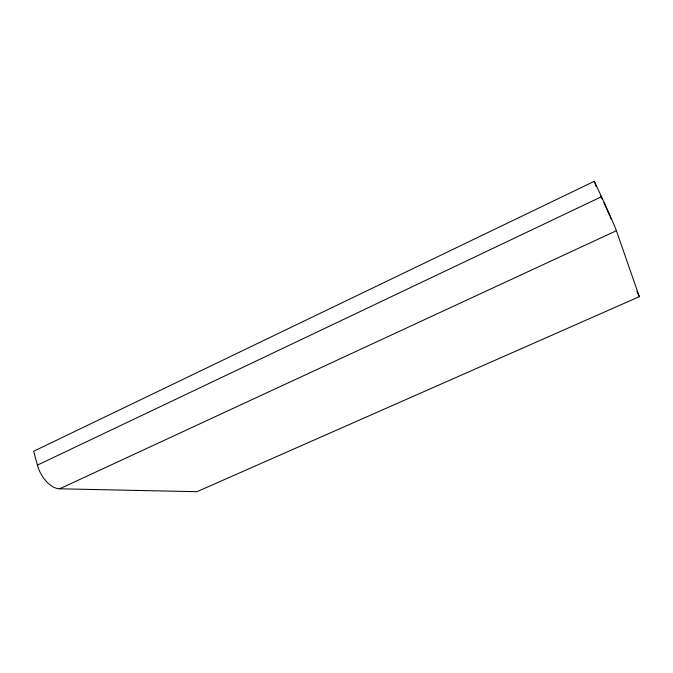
<?xml version="1.0" encoding="UTF-8"?>
<svg xmlns="http://www.w3.org/2000/svg" width="673" height="673" viewBox="0 0 673 673"><rect width="100%" height="100%" fill="white"/><g stroke="black" fill="none" stroke-linecap="round" stroke-linejoin="round"><path stroke-width="1.01" d="M594.301 181.306L33.65 451.272L37.419 465.127A24.321 14.293 63.4 0 0 59.67 488.8L196.962 491.694L639.35 296.658L616.392 230.713A29.132 0.782 65.5 0 0 601.485 196.709L594.301 181.306L596.295 186.783M37.419 465.127L601.485 196.709M59.67 488.8L616.392 230.713M600.77 195.994L602.352 199.393M636.919 291.409L639.35 296.658M603.891 202.708A17.473 0.471 65.5 0 1 608.333 212.584M608.737 213.509A17.473 0.471 65.5 0 1 609.831 216.05M610.251 217.051A17.473 0.471 65.5 0 1 610.966 218.767"/></g></svg>
